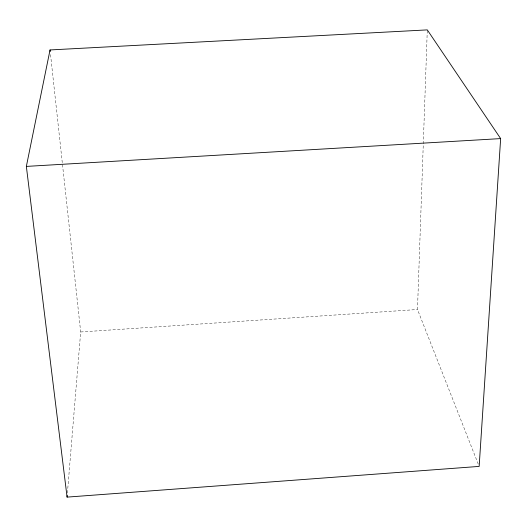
<?xml version="1.0" encoding="UTF-8"?>
<svg xmlns="http://www.w3.org/2000/svg" width="527" height="527" viewBox="0 0 527 527"><rect width="100%" height="100%" fill="white"/><g stroke="black" fill="none" stroke-linecap="round" stroke-linejoin="round"><path stroke-width="0.4" stroke-dasharray="2.63 1.98" d="M478.252 464.109L417.483 309.514L427.292 29.887M67.416 493.022L80.677 331.977L50.473 54.037M80.677 331.977L417.483 309.514"/><path stroke-width="0.79" d="M500.65 138.594L479.155 466.408L67.081 497.113L26.35 166.407L50.032 49.946L427.292 29.887L500.65 138.594L26.35 166.407M67.081 497.113L67.219 495.472M50.032 49.946L50.21 51.58"/></g></svg>
